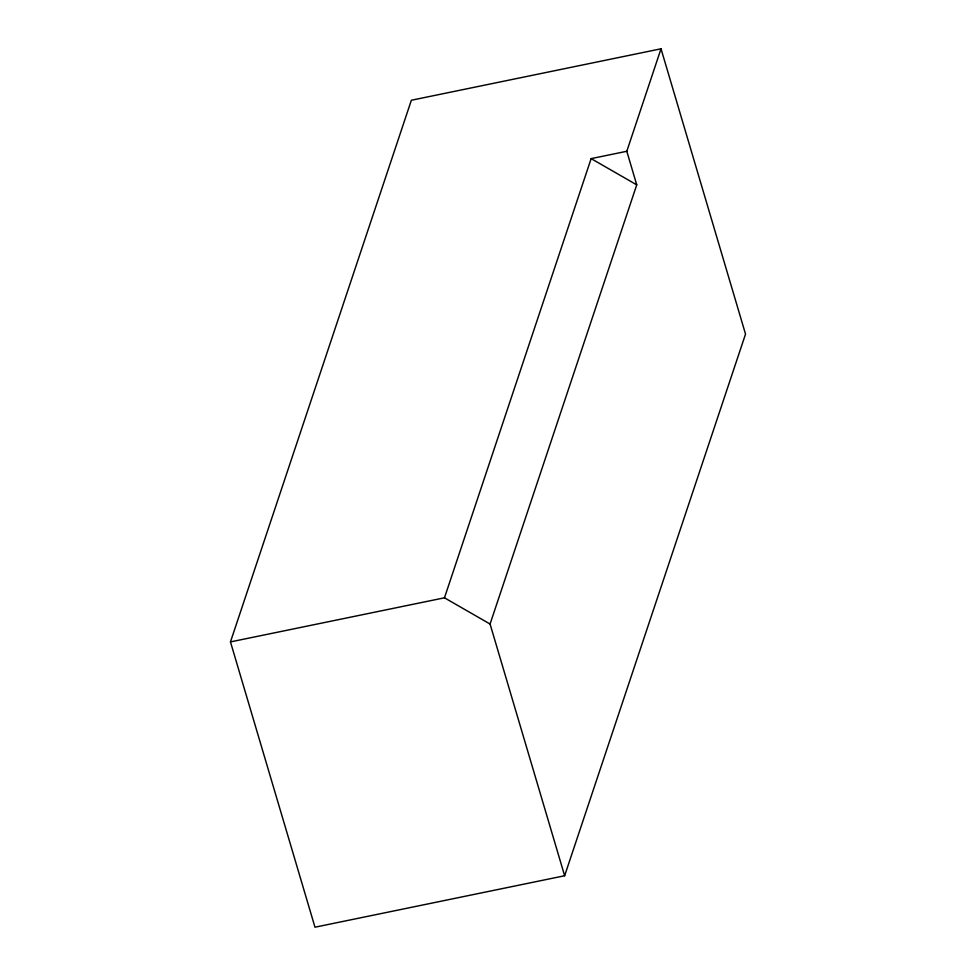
<?xml version="1.0" encoding="UTF-8"?>
<svg xmlns="http://www.w3.org/2000/svg" width="976" height="976" viewBox="0 0 976 976"><rect width="100%" height="100%" fill="white"/><g stroke="black" fill="none" stroke-linecap="round" stroke-linejoin="round"><path stroke-width="1.46" d="M230.47 641.903L411.36 100.247L661.02 48.8L745.53 334.097L564.64 875.753L314.98 927.2L230.47 641.903L444.47 597.812L490.074 624.03L564.64 875.753M444.47 597.812L591.139 158.624L626.799 151.28L661.02 48.8M490.074 624.03L636.742 184.842L626.799 151.28M591.139 158.624L636.742 184.842"/></g></svg>
